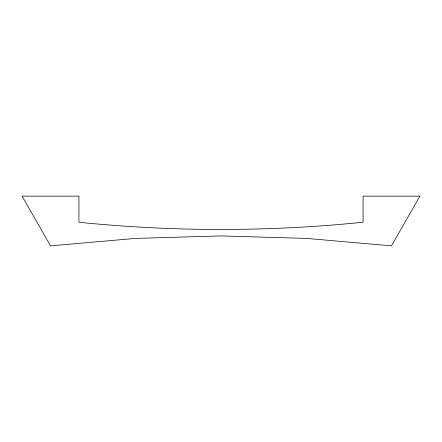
<?xml version="1.0" encoding="UTF-8"?>
<svg xmlns="http://www.w3.org/2000/svg" width="442" height="442" viewBox="0 0 442 442"><rect width="100%" height="100%" fill="white"/><g stroke="black" fill="none" stroke-linecap="round" stroke-linejoin="round"><path stroke-width="0.66" d="M419.9 196.137L391.485 245.862L306.538 238.409L221 235.917L135.462 238.409L50.515 245.862L22.1 196.137L78.93 196.137L78.93 222.249C173.303 231.857 268.697 231.857 363.07 222.249L363.07 196.137L419.9 196.137"/></g></svg>
